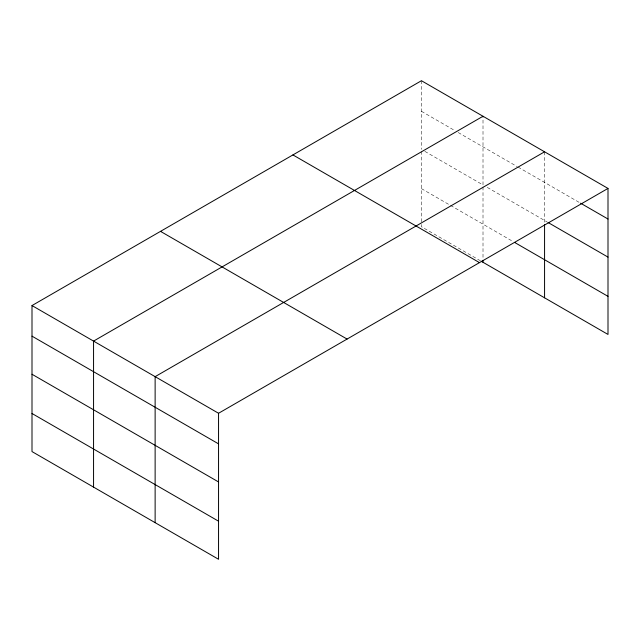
<?xml version="1.0" encoding="UTF-8"?>
<svg xmlns="http://www.w3.org/2000/svg" width="640" height="640" viewBox="0 0 640 640"><rect width="100%" height="100%" fill="white"/><g stroke="black" fill="none" stroke-linecap="round" stroke-linejoin="round"><path stroke-width="0.48" stroke-dasharray="3.2 2.4" d="M421.448 111.312L454.792 130.56M458.216 132.536L517.208 166.6M518.064 167.096L579.712 202.688M424.864 151.376L483.008 184.944L483.008 116.264M487.28 187.408L547.144 221.968M421.448 188.64L449.664 204.936M450.52 205.424L512.936 241.464M480.44 260.792L421.448 226.728L421.448 222.824M544.568 151.808L544.568 223.432M483.008 186.904L483.008 259.344M421.448 80.72L421.448 149.4M421.448 151.36L421.448 221.848"/><path stroke-width="0.96" d="M608 188.424L421.448 80.72L32 305.56L32 451.576L218.552 559.28L218.552 413.272L608 188.424L608 334.44L481.296 261.288M483.008 116.264L93.56 341.104L93.56 487.12M544.568 151.808L155.128 376.648L155.128 522.664M580.568 203.184L608 219.016M548 222.464L608 257.104M514.648 242.448L608 296.352M292.928 154.92L479.48 262.624M160.52 231.368L347.072 339.072M32 305.56L218.552 413.272M32 336.152L218.552 443.864M32 374.248L218.552 481.952M32 413.488L218.552 521.192M544.568 224.408L544.568 297.816M483.008 260.32L483.008 262.272"/></g></svg>
